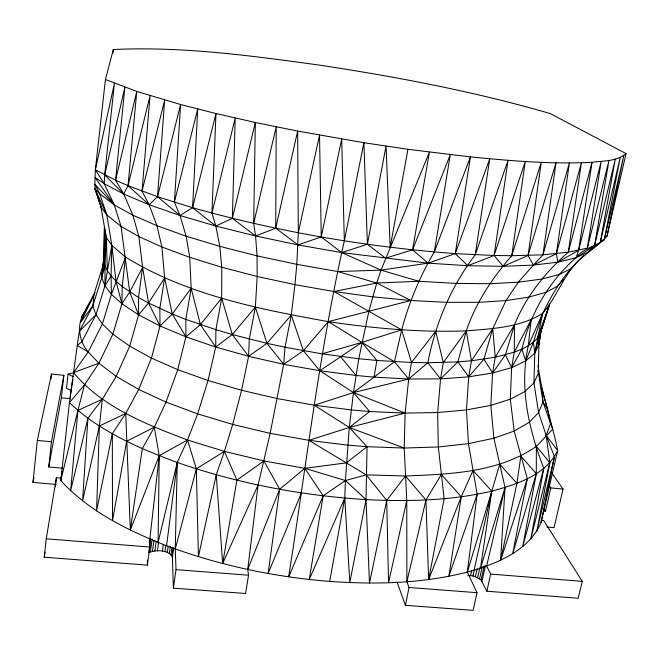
<?xml version="1.0" encoding="UTF-8"?>
<svg xmlns="http://www.w3.org/2000/svg" width="659" height="659" viewBox="0 0 659 659"><rect width="100%" height="100%" fill="white"/><g stroke="black" fill="none" stroke-linecap="round" stroke-linejoin="round"><path stroke-width="0.99" d="M541.204 388.102L542.341 390.795L542.942 401.965L538.625 412.6L529.086 422.403L514.177 431.052L493.888 438.235L468.458 443.631L438.326 446.967L404.206 448.038L367.047 446.711L347.672 445.138L308.914 440.327L270.174 433.35L232.693 424.429L197.634 413.893L166.019 402.097L138.678 389.453L116.19 376.363L98.916 363.216L88.207 351.98L77.26 345.473L79.286 331.345L92.845 305.875L101.717 277.661L103.834 261.318L104.419 227.371L106.239 237.306L107.409 270.874L104.954 285.817L95.967 314.747L81.807 341.79L77.26 345.473L69.434 402.657L60.76 480.609C89.27 511.541 127.953 530.528 166.57 545.734C218.879 565.331 274.045 576.963 329.681 581.411C377.937 584.813 427.246 583.503 474.052 570.249C500.313 562.02 529.449 549.417 541.055 522.579L557.662 450.509C552.044 421.917 541.649 394.469 538.074 365.49M100.382 203.656L106.239 237.306L105.003 265.989L104.954 285.817L111.404 294.318L121.899 303.75L138.571 314.854L160.022 325.991L185.92 336.831L215.699 347.054L248.6 356.313L283.658 364.303L319.837 370.762L355.984 375.465L374.048 377.146L408.704 379.007L440.558 378.884L468.73 376.833L492.57 373.019L511.639 367.631L525.717 360.918L534.77 353.142L538.938 344.542L541.566 327.531M61.13 478.245L56.394 477.824L46.245 538.815L44.235 557.209L147.385 565.134L149.832 547.036L149.857 538.988L159.231 455.69L154.321 427.205L166.019 402.097L177.732 369.666L185.92 336.831L185.822 319.417L191.168 288.255L189.718 257.315L186.126 236.202L180.031 215.518L174.388 202.222L180.599 104.526L136.775 91.428L105.424 79.475L113.332 49.532C182.708 46.221 251.944 55.85 320.521 65.266C397.904 77.07 475.048 91.692 550.273 113.579L626.05 153.596L607.013 236.251C595.81 247.735 581.51 256.17 571.056 268.691C551.336 290.965 540.083 318.89 528.287 345.818C519.02 387.228 528.831 429.511 543.782 468.318L530.816 538.905L549.828 462.626L546.179 435.467L538.625 412.6L533.938 382.986L534.77 353.142L542.645 313.322C558.14 295.512 564.763 270.997 583.693 255.684M147.385 565.134L147.418 560.101M538.057 370.49L542.942 401.965L552.662 429.24L536.377 446.374L536.286 473.697L512.694 553.642L527.324 478.714L514.177 431.052L510.305 399.214L511.639 367.631L514.267 352.178L514.457 324.887C525.964 296.385 545.322 272.315 568.272 252.199L592.021 162.287C603.389 160.73 616.865 161.537 626.05 153.596M542.341 390.795L547.621 409.058L550.504 423.721L546.179 435.467L557.662 450.509C545.718 475.427 516.467 484.406 491.779 491.153C450.649 500.749 408.036 501.713 366.017 499.596L345.407 480.518L304.837 468.335L263.938 460.938L224.414 451.374L187.51 439.99L159.231 455.69L158.094 542.415L177.271 462.453L187.51 439.99L197.634 413.893L208.038 380.507L215.699 347.054L215.913 329.706L221.679 298.099L221.762 267.249L219.785 246.359L215.839 226.053L211.943 213.088L215.971 113.537L180.599 104.526L157.509 196.695L149.091 204.735L123.694 194.026L104.229 183.704L95.069 177.551L95.366 169.775L105.424 79.475M607.013 236.251L623.809 155.639L604.352 239.588C595.439 246.796 583.24 247.916 576.065 257.743C548.642 281.418 530.289 314.088 521.912 349.146L525.717 360.918L533.411 342.219L542.645 313.322C520.025 327.638 492.207 328.676 466.292 330.867C420.113 332.573 373.933 328.437 328.289 321.625C258.583 309.12 186.555 294.762 125.515 257.076L111.404 294.318L102.359 323.981L88.207 351.98L73.52 372.599C102.433 407.386 146.356 424.396 187.51 439.99L196.333 468.821L198.417 556.674L216.251 474.735L224.414 451.374L232.693 424.429L241.565 390.268L248.6 356.313L249.308 339.088L255.379 307.143L257.183 276.467L257.051 255.857L255.56 235.963L253.682 223.376L255.338 122.483L215.971 113.537L192.576 207.709L180.031 215.518L149.091 204.735L128.027 185.657L115.556 180.237L95.366 169.775L114.435 83.298L104.666 174.932L104.229 183.704L114.345 205.015L121.042 226.383L129.724 291.97L138.571 314.854L129.699 346.148L116.19 376.363L102.326 399.197L87.911 418.21L70.645 490.741L77.919 410.417L84.476 384.872L98.916 363.216L112.887 334.179L121.899 303.75L122.212 286.517L125.515 257.076L111.824 245.346L106.239 237.306L103.834 261.318L105.003 265.989L107.409 270.874L111.066 275.94L115.992 281.162L122.212 286.517L138.514 297.489L148.563 303.033L172.271 314.038L185.822 319.417L215.913 329.706L232.256 334.533L266.944 343.331L285.017 347.227L321.913 353.85L358.793 358.718L376.857 360.457L411.496 362.466L427.823 362.747L457.898 361.882L471.457 360.761L495.247 357.236L514.267 352.178L521.912 349.146L528.287 345.818L533.411 342.219L537.283 338.388L539.935 334.352L549.606 304.161M103.834 261.318L104.419 227.371M61.608 475.238L60.76 480.609L77.919 410.417L102.326 399.197L99.385 425.994L96.576 510.849L112.318 433.688L125.721 413.457L138.678 389.453L151.43 358.084L160.022 325.991L148.563 303.033L142.616 267.439L138.868 236.581L132.904 215.213L123.694 194.026L115.556 180.237L136.775 91.428L128.027 185.657L157.509 196.695L180.031 215.518L215.839 226.053L232.363 218.327L255.338 122.483L297.654 131.075L298.313 232.718L296.805 264.35L294.944 284.647L291.278 315.068L285.017 347.227L283.658 364.303L270.174 433.35L258.089 485.008L247.718 569.491L248.542 575.2L245.601 593.495L173.383 588.158L176.019 569.648L175.269 548.955L177.271 462.453C138.711 448.211 99.616 431.348 69.434 402.657L84.476 384.872M111.404 294.318L111.066 275.94L111.824 245.346L106.849 214.966L99.674 193.672L94.871 184.265L95.069 177.551L114.345 205.015L132.904 215.213L156.949 225.707L186.126 236.202L219.785 246.359L257.051 255.857L296.805 264.35L337.779 271.549L376.767 283.049L410.911 300.504L446.53 302.341L478.508 302.333L506.013 300.57L528.485 297.193L545.611 292.39L557.292 286.401L563.634 279.441M471.457 360.761L492.743 328.676L506.013 300.57L518.271 282.217L533.411 265.099L528.065 255.494L541.261 162.328L511.746 255.725C492.331 277.983 475.814 302.687 466.292 330.867L471.457 360.761L468.73 376.833L466.465 409.906L468.458 443.631L477.157 494.275L467.322 572.144L477.009 592.688L473.162 610.333L405.433 605.324L409.025 587.49L406.883 581.798L406.76 500.552L404.206 448.038L405.112 413.111L408.704 379.007L411.496 362.466L401.661 329.879C409.008 302.547 419.865 276.327 434.297 251.977L470.46 156.908C510.824 160.812 551.443 164.396 592.021 162.287L578.61 250.321L576.065 257.743L557.794 262.175L533.411 265.099L503.221 266.327L467.816 265.709L428.119 263.163L341.733 252.586L297.983 244.917L255.56 235.963L215.839 226.053L192.576 207.709L157.509 196.695L164.684 100.077L142.023 191.159L149.091 204.735L156.949 225.707L161.883 246.985L164.618 277.933L172.271 314.038L185.92 336.831L200.402 324.656L221.679 298.099L232.256 334.533L248.6 356.313L266.944 343.331L291.278 315.068L303.395 350.745L319.837 370.762L353.455 392.558L405.112 413.111L437.675 412.542L466.465 409.906L490.831 405.384L510.305 399.214L524.688 391.652L533.938 382.986L538.197 373.505L538.938 344.542L539.935 334.352L549.079 306.007L537.283 338.388M103.142 264.984L94.056 294.087L92.845 305.875L95.967 314.747L102.359 323.981L112.887 334.179L129.699 346.148L151.43 358.084L177.732 369.666L208.038 380.507L241.565 390.268L277.348 398.596L314.285 405.219L349.286 427.469L367.047 446.711L366.017 499.596L369.477 583.058L386.734 500.428L405.425 475.987C449.94 474.192 498.451 472.668 536.377 446.374L549.828 462.626L536.904 530.899L554.45 456.679L546.179 435.467M527.324 478.714L500.634 560.199L505.041 487.495L493.888 438.235L490.831 405.384L492.57 373.019L495.247 357.236L492.743 328.676L483.928 359.204L468.73 376.833L457.898 361.882L466.292 330.867L443.318 362.549L440.558 378.884L437.675 412.542L438.326 446.967L444.141 498.715L428.638 579.591L425.936 499.967L441.373 474.464L461.251 496.804L448.845 576.345L477.157 494.275M87.911 418.21L82.597 500.856L99.385 425.994L125.721 413.457L130.325 530.025L159.231 455.69M142.023 191.159L150.054 95.695L128.027 185.657L123.694 194.026L104.666 174.932L124.889 87.285L115.556 180.237M104.534 254.341L101.717 277.661L104.954 285.817L111.066 275.94M103.842 256.862L101.717 277.661L105.003 265.989M56.056 484.414L32.95 482.404L37.341 440.426L51.501 374.048L63.857 375.309L61.394 397.797L48.733 466.967L62.712 468.211M50.965 379.106L51.501 374.048M48.733 466.967L51.46 441.728L63.857 375.309M528.287 345.818L531.129 319.697L514.267 352.178M55.405 486.77L56.394 477.824M74.022 372.681L68.058 374.09L66.493 388.316L71.633 390.861M69.936 398.942L72.745 379.51M72.548 382.714L72.77 380.68M112.87 53.626L113.332 49.532M406.883 581.798L425.936 499.967L405.425 475.987L366.215 474.875L345.407 480.518L323.182 495.807L288.675 576.856C306.311 464.669 319.417 351.675 344.344 240.774L363.9 142.715L407.937 149.296L470.46 156.908L455.237 253.624L467.816 265.709L494.093 255.494L511.746 255.725L542.967 254.811L568.272 252.199L587.375 248.089L608.965 160.409L594.575 245.535L588.174 252.051L576.065 257.743L594.575 245.535L615.308 159.066L600.225 242.693L588.174 252.051L590.901 249.069M166.57 545.734L177.271 462.453C238.039 483.607 301.838 495.675 366.017 499.596L349.805 582.597L344.781 498.056L345.407 480.518L349.286 427.469L353.455 392.558L358.793 358.718L368.842 311.369L376.767 283.049L381.05 270.132L429.413 152.155L412.559 249.852L428.119 263.163L455.237 253.624L494.093 255.494L503.221 266.327L528.065 255.494L555.998 162.814L542.967 254.811L533.411 265.099L556.385 253.707L581.411 162.781L568.272 252.199M149.321 541.179L149.593 539.194M149.272 542.917L149.807 538.955M150.672 538.864L148.802 552.712C155.911 549.639 168.284 549.507 172.411 557.028L173.383 588.158M150.392 551.822L152.13 538.98M152.451 551.204L153.926 540.355M154.849 550.908L156.191 541.047M157.41 550.94L158.63 542.077M162.369 551.328L163.317 544.441M164.931 551.698L165.755 545.8M167.328 552.374L168.152 546.468M169.396 553.313L170.368 546.418M171.002 554.458L171.974 547.555M172.032 555.718L173.144 547.827M172.411 557.028L173.663 548.131M511.746 255.725L525.256 161.496L494.093 255.494L508.056 160.318L475.213 254.802C451.077 286.484 435.368 323.701 427.823 362.747L408.704 379.007L353.455 392.558L314.285 405.219L351.222 409.914L369.683 411.529L405.112 413.111L349.286 427.469L308.914 440.327L366.215 474.875L386.734 500.428L388.546 582.787L406.76 500.552M130.325 530.025L142.319 448.598L154.321 427.205L126.66 441.25L112.524 520.61L112.318 433.688M500.634 560.199L516.903 483.335L499.711 464.224L491.779 491.153L480.485 568.231L505.041 487.495L486.622 566.089L490.658 574.088L486.877 591.23L578.165 598.248L582.284 581.362L543.708 520.569L541.22 520.346M516.903 483.335L520.89 456.077L536.286 473.697L522.752 546.517L543.782 468.318M541.105 329.739L538.938 344.542L538.782 341.486M475.213 254.802L489.752 158.786L455.237 253.624C366.486 246.944 278.255 231.869 192.576 207.709L197.725 109.023L174.388 202.222M88.207 351.98C78.767 341.189 76.09 323.108 85.233 311.501M61.921 473.228L62.243 471.218M587.375 248.089L601.206 161.496L578.61 250.321L557.794 262.175L556.385 253.707L569.392 162.962L542.967 254.811M102.656 266.895L103.743 260.256M104.213 257.405L104.526 255.503M434.297 251.977L450.303 154.692L412.559 249.852L385.54 258.163L367.392 244.225L363.9 142.715L297.654 131.075L275.726 228.187L255.56 235.963L232.363 218.327L235.214 118.035L211.943 213.088M44.235 557.209L45.067 552.168M404.206 448.038L349.286 427.469L369.683 411.529L353.455 392.558L374.048 377.146L376.857 360.457L361.882 342.4L328.289 321.625L303.395 350.745L283.658 364.303L266.944 343.331L255.379 307.143L232.256 334.533L215.699 347.054L200.402 324.656L191.168 288.255L172.271 314.038L160.022 325.991L159.832 308.56L164.618 277.933L148.563 303.033L138.571 314.854L138.514 297.489L142.616 267.439L129.724 291.97L121.899 303.75L115.992 281.162L111.824 245.346L107.409 270.874M258.089 485.008L222.66 563.544L236.894 480.147L224.414 451.374L196.333 468.821L175.269 548.955M329.681 581.411L344.781 498.056L309.252 579.492L323.182 495.807L304.837 468.335L279.655 489.258L247.718 569.491M407.937 149.296L390.194 247.265L386.05 146.141L367.392 244.225L341.733 252.586L321.254 236.927L319.533 135.153L298.313 232.718M541.055 522.579L554.45 456.679M32.95 482.404L33.98 477.413M467.841 575.439L470.567 575.653L471.638 570.694M470.567 575.653L472.997 576.007L474.282 570.051M486.877 591.23L481.086 579.953L475.419 576.658L477.141 568.725M477.668 577.581L479.834 567.654M479.604 578.709L482.207 566.781M481.086 579.953L484.134 566.032M482.017 581.254L485.51 565.307M474.052 570.249L491.779 491.153L473.047 470.46L461.251 496.804L428.638 579.591M106.849 214.966L94.921 188.655L99.674 193.672L114.345 205.015L94.871 184.265L94.921 188.655L101.115 207.206L106.849 214.966L121.042 226.383L138.868 236.581L161.883 246.985L189.718 257.315L221.762 267.249L257.183 276.467L294.944 284.647L333.866 291.509L401.661 329.879L394.469 361.709L374.048 377.146M543.42 511.03L545.454 511.211L550.825 487.924L549.087 485.378M253.682 223.376L276.203 126.841L275.726 228.187L297.983 244.917L321.254 236.927L341.675 139.041L344.344 240.774M551.888 473.137L563.058 489.052L554.038 527.645L546.937 527.027M600.225 242.693L620.243 157.468L604.352 239.588L601.008 241.499M539.935 334.352L534.77 353.142L533.411 342.219M483.928 359.204L492.57 373.019L505.371 354.888L514.457 324.887L495.247 357.236M467.322 572.144L491.779 491.153M541.393 330.143L549.466 304.318M548 307.984L548.996 305.175M301.418 492.866L268.114 573.511L279.655 489.258L263.938 460.938L236.894 480.147M95.135 292.497L80.695 322.292L92.845 305.875M83.265 314.763L81.65 317.152L94.056 294.087M521.912 349.146L511.639 367.631L505.371 354.888M81.65 317.152L87.243 307.423M88.265 305.661L91.313 300.347M84.336 313.165L85.415 311.567M411.496 362.466L435.673 331.296L443.318 362.549M574.541 264.91L571.056 268.691L559.186 274.498L541.566 279.087L518.271 282.217L489.612 283.716L456.168 283.419L418.811 281.253L376.767 283.049L333.866 291.509L372.689 296.83L410.911 300.504L328.289 321.625M79.286 331.345L95.967 314.747M457.898 361.882L440.558 378.884L427.823 362.747M367.047 446.711L346.37 462.849L304.837 468.335M319.837 370.762L361.882 342.4L401.661 329.879M73.52 372.599L98.916 363.216M321.913 353.85L361.882 342.4L394.469 361.709L408.704 379.007M428.119 263.163L381.05 270.132L337.779 271.549M176.019 569.648L248.542 575.2M409.025 587.49L477.009 592.688M46.245 538.815L149.832 547.036M490.658 574.088L582.284 581.362M37.341 440.426L51.46 441.728M550.825 487.924L563.058 489.052M61.394 397.797L70.587 398.703M472.997 576.007L475.419 576.658M418.811 281.253L381.05 270.132L341.733 252.586M68.058 374.09L73.223 376.602M94.921 188.655L101.115 207.206L100.761 205.311M340.431 356.511L355.984 375.465M542.942 401.965L547.621 409.058M543.79 508.641L545.454 511.211M95.366 169.775L104.229 183.704M397.056 582.111L405.433 605.324M216.251 474.735L222.66 563.544"/></g></svg>
